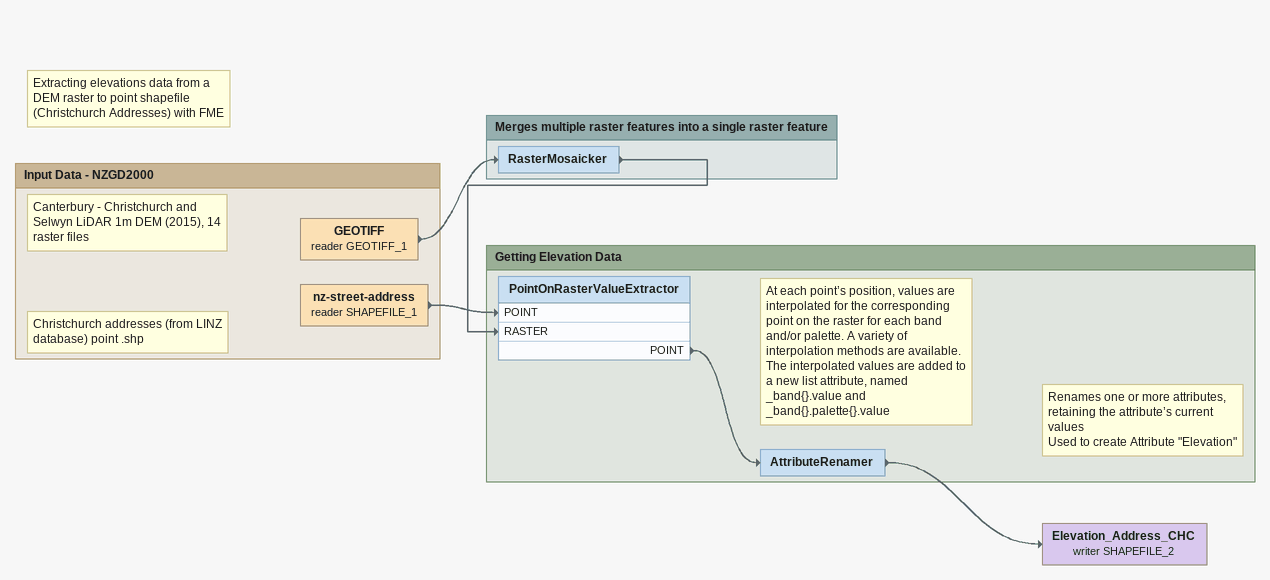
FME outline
Note: Extracting elevations data from a DEM raster to point shapefile (Christchurch Addresses) with FME
Elevation_Address_CHC (writer SHAPEFILE_2)

Bookmark: Input Data - NZGD2000
Note: Canterbury - Christchurch and Selwyn LiDAR 1m DEM (2015), 14 raster files
GEOTIFF (reader GEOTIFF_1)
    -> RasterMosaicker
Note: Christchurch addresses (from LINZ database) point .shp
nz-street-address (reader SHAPEFILE_1)
    -> PointOnRasterValueExtractor [POINT]

Bookmark: Merges multiple raster features into a single raster feature
RasterMosaicker
    -> PointOnRasterValueExtractor [RASTER]

Bookmark: Getting Elevation Data
Note: At each point’s position, values are interpolated for the corresponding point on the raster for each band and/or palette. A variety of interpolation methods are available. The interpolated values are added to a new list attribute, named _band{}.value and _band{}.palette{}.value
PointOnRasterValueExtractor
    POINT -> AttributeRenamer
Note: Renames one or more attributes, retaining the attribute’s current values / Used to create Attribute "Elevation"
AttributeRenamer
    -> Elevation_Address_CHC (writer SHAPEFILE_2)
